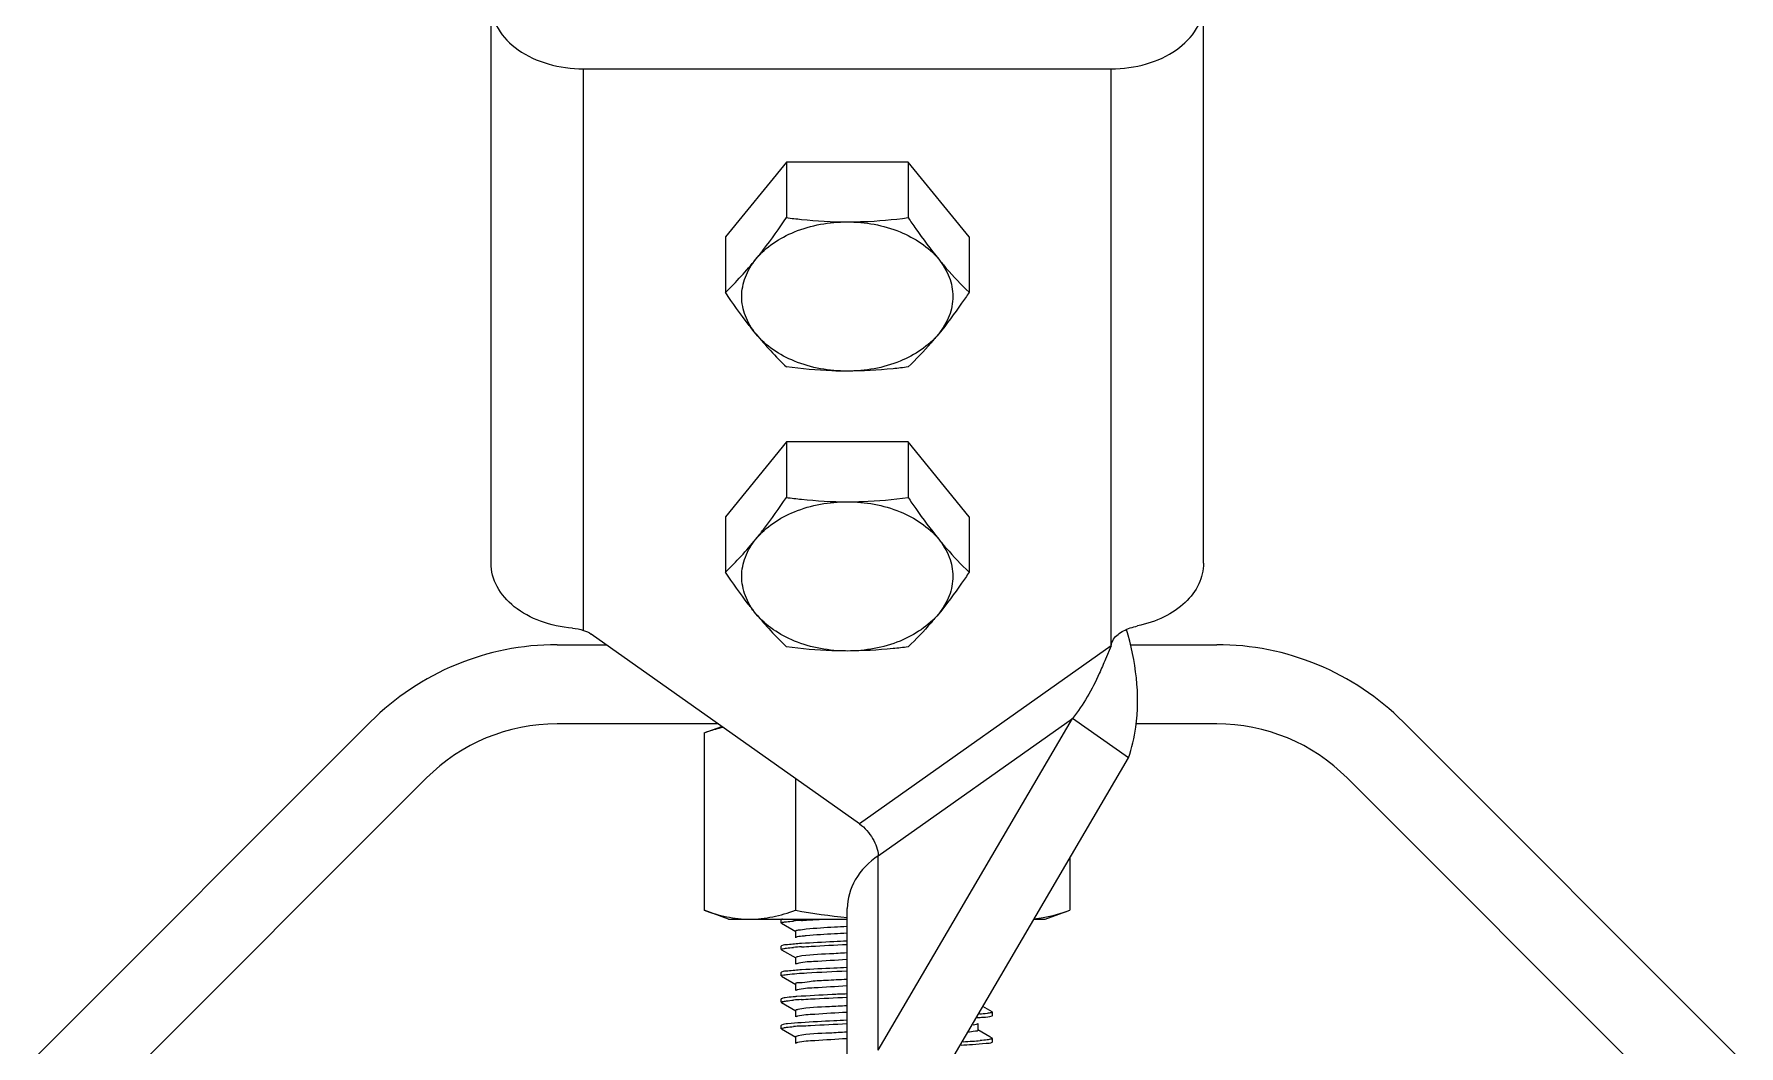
# Model space of a CAD drawing. Extents: x 1036631 to 1215829, y 649019 to 896649.
# Drawn here: x 1133696 to 1134777, y 788236 to 788878 of the extents above; entities that cross this region are included whole.
import ezdxf

# ---------------------------------------------------------------- set-up
doc = ezdxf.new("R2010")
doc.units = 0
doc.header["$LTSCALE"] = 1000
doc.header["$MEASUREMENT"] = 0

# ---------------------------------------------------------------- blocks, each defined once
blk = doc.blocks.new('gfhhrryyfd')
at = {"linetype": 'Continuous'}
for p, q in [((3687248.5, -1761088.6), (3687248.5, -1760679.1)), ((3687700.1, -1761088.6), (3687700.1, -1760679.1)), ((3687307, -1761131.1), (3687307, -1760775.2)), ((3687307, -1760775.2), (3687641.6, -1760775.2)), ((3687641.6, -1761141), (3687641.6, -1760775.2)), ((3687435.7, -1760834.3), (3687397.1, -1760881.6)), ((3687435.7, -1760834.3), (3687435.7, -1760869.5)), ((3687512.9, -1760834.3), (3687435.7, -1760834.3)), ((3687551.6, -1760881.6), (3687512.9, -1760834.3)), ((3687512.9, -1760834.3), (3687512.9, -1760869.5)), ((3687397.1, -1760881.6), (3687397.1, -1760916.8)), ((3687551.6, -1760881.6), (3687551.6, -1760916.8)), ((3687435.7, -1761011.7), (3687397.1, -1761059.1)), ((3687435.7, -1761011.7), (3687435.7, -1761046.9)), ((3687512.9, -1761011.7), (3687435.7, -1761011.7)), ((3687551.6, -1761059.1), (3687512.9, -1761011.7)), ((3687512.9, -1761011.7), (3687512.9, -1761046.9)), ((3687397.1, -1761059.1), (3687397.1, -1761094.2)), ((3687551.6, -1761059.1), (3687551.6, -1761094.2)), ((3687290.3, -1761140.2), (3687321.5, -1761140.2)), ((3687482.1, -1761253.8), (3687311.9, -1761133.5)), ((3687641.6, -1761141), (3687482.1, -1761253.8)), ((3687641.6, -1761141), (3687638, -1761149.3)), ((3687653.7, -1761140.2), (3687708.5, -1761140.2)), ((3686958.8, -1761402.5), (3687172, -1761189.2)), ((3687392.4, -1761190.4), (3687290.3, -1761190.4)), ((3687383.5, -1761196.1), (3687394.7, -1761192)), ((3687493.9, -1761397.2), (3687617.1, -1761186.9)), ((3687493.9, -1761274), (3687617.1, -1761186.9)), ((3687652.6, -1761212), (3687617.1, -1761186.9)), ((3687708.5, -1761190.4), (3687657.3, -1761190.4)), ((3687826.8, -1761189.2), (3688040, -1761402.5)), ((3687383.5, -1761196.1), (3687383.5, -1761308.5)), ((3687529.4, -1761422.3), (3687652.6, -1761212)), ((3687207.5, -1761224.7), (3686994.2, -1761438)), ((3687441.5, -1761225.1), (3687441.5, -1761308.5)), ((3688004.6, -1761438), (3687791.3, -1761224.7)), ((3687493.9, -1761397.2), (3687493.9, -1761274)), ((3687615.3, -1761275.6), (3687615.3, -1761308.5)), ((3687399, -1761314.2), (3687383.5, -1761308.5)), ((3687399, -1761314.2), (3687474.3, -1761314.2)), ((3687432.7, -1761314.4), (3687432.5, -1761314.6)), ((3687432.5, -1761316.7), (3687432.5, -1761314.6)), ((3687432.5, -1761316.7), (3687432.5, -1761314.6)), ((3687474.3, -1761744.5), (3687474.3, -1761307.4)), ((3687592.7, -1761314.2), (3687599.8, -1761314.2)), ((3687599.8, -1761314.2), (3687615.3, -1761308.5)), ((3687432.7, -1761316.8), (3687441.7, -1761322.1)), ((3687441.5, -1761321.9), (3687441.5, -1761326.1)), ((3687432.7, -1761331.1), (3687432.5, -1761331.3)), ((3687432.5, -1761333.4), (3687432.5, -1761331.3)), ((3687432.5, -1761333.4), (3687432.5, -1761331.3)), ((3687432.7, -1761333.6), (3687441.7, -1761338.8)), ((3687441.5, -1761338.6), (3687441.5, -1761342.8)), ((3687432.7, -1761347.8), (3687432.5, -1761348)), ((3687432.5, -1761350.1), (3687432.5, -1761348)), ((3687432.5, -1761350.1), (3687432.5, -1761348)), ((3687432.7, -1761350.3), (3687441.7, -1761355.5)), ((3687441.5, -1761355.3), (3687441.5, -1761359.5)), ((3687432.7, -1761364.6), (3687432.5, -1761364.7)), ((3687432.5, -1761366.8), (3687432.5, -1761364.7)), ((3687432.5, -1761366.8), (3687432.5, -1761364.7)), ((3687432.7, -1761367), (3687441.7, -1761372.3)), ((3687441.5, -1761372.1), (3687441.5, -1761376.2)), ((3687566.2, -1761372.9), (3687560.3, -1761369.5)), ((3687566.2, -1761375.4), (3687566.3, -1761375.2)), ((3687566.3, -1761375.2), (3687566.3, -1761373.1)), ((3687566.3, -1761375.2), (3687566.3, -1761373.1)), ((3687432.7, -1761381.3), (3687432.5, -1761381.5)), ((3687432.5, -1761383.6), (3687432.5, -1761381.5)), ((3687432.5, -1761383.6), (3687432.5, -1761381.5)), ((3687432.7, -1761383.7), (3687441.7, -1761389)), ((3687441.5, -1761388.8), (3687441.5, -1761393)), ((3687564.6, -1761388.8), (3687557.1, -1761384.4)), ((3687557.3, -1761384.6), (3687557.3, -1761380.4)), ((3687566.2, -1761389.6), (3687564.6, -1761388.8)), ((3687566.3, -1761391.9), (3687566.3, -1761389.8)), ((3687566.3, -1761391.9), (3687566.3, -1761389.8)), ((3687566.2, -1761392.1), (3687566.3, -1761391.9))]:
    blk.add_line(p, q, dxfattribs=at)
for centre, radius, start, end in [((3687229.6, -1760743.4), 241.1, 313.9914, 320.7735), ((3687603.2, -1760790.7), 241.1, 219.2265, 226.0086), ((3687229.6, -1760920.8), 241.1, 313.9914, 320.7735), ((3687603.2, -1760968.1), 241.1, 219.2265, 226.0086), ((3687290.3, -1761307.5), 167.3, 90, 135), ((3687708.5, -1761307.5), 167.3, 45, 90), ((3687290.3, -1761307.5), 117.1, 90, 135), ((3687708.5, -1761307.5), 117.1, 45, 90), ((3687464.5, -1761603.7), 289.4, 93.8134, 94.8058), ((3687464.7, -1761623.3), 292.2, 93.7866, 94.8061), ((3687464.3, -1761651.1), 286.6, 93.8422, 94.8039), ((3687464.3, -1761668.8), 287.5, 93.8324, 94.805), ((3687513.2, -1760792.5), 602.4, 273.1645, 273.8477), ((3687515.4, -1760823.8), 569, 273.2643, 273.8614), ((3687534.5, -1761104.5), 287.7, 273.8325, 274.8033)]:
    blk.add_arc(centre, radius, start, end, dxfattribs=at)
for points, knots in [([(3687248.5, -1760733.8), (3687248.5, -1760739.3), (3687252.1, -1760751.1), (3687265.7, -1760764.6), (3687284.9, -1760773.2), (3687299.5, -1760775.2), (3687307, -1760775.2)], [0, 0, 0, 0, 0.209473, 0.444657, 0.712023, 1, 1, 1, 1]), ([(3687641.6, -1760775.2), (3687649.1, -1760775.2), (3687663.8, -1760773.2), (3687682.9, -1760764.6), (3687696.6, -1760751.1), (3687700.1, -1760739.3), (3687700.1, -1760733.8)], [0, 0, 0, 0, 0.287977, 0.555343, 0.790527, 1, 1, 1, 1]), ([(3687416.4, -1760895.8), (3687418, -1760893.8), (3687424.8, -1760885.3), (3687431.1, -1760876.4), (3687435.7, -1760869.5)], [0, 0, 0, 0, 0.239452, 1, 1, 1, 1]), ([(3687435.7, -1760869.5), (3687438.9, -1760869.9), (3687451.7, -1760871.4), (3687464.6, -1760872.2), (3687474.3, -1760872.2)], [0, 0, 0, 0, 0.249182, 1, 1, 1, 1]), ([(3687474.3, -1760872.2), (3687477.5, -1760872.2), (3687490.5, -1760871.9), (3687503.3, -1760870.8), (3687512.9, -1760869.5)], [0, 0, 0, 0, 0.250767, 1, 1, 1, 1]), ([(3687512.9, -1760869.5), (3687514.5, -1760871.9), (3687520.7, -1760880.8), (3687527.2, -1760889.6), (3687532.3, -1760895.8)], [0, 0, 0, 0, 0.259411, 1, 1, 1, 1]), ([(3687416.4, -1760895.8), (3687422.7, -1760888.1), (3687441.4, -1760875.9), (3687463, -1760872.2), (3687474.3, -1760872.2)], [0, 0, 0, 0, 0.468341, 1, 1, 1, 1]), ([(3687474.3, -1760872.2), (3687485.7, -1760872.2), (3687507.2, -1760875.9), (3687525.9, -1760888.1), (3687532.3, -1760895.8)], [0, 0, 0, 0, 0.531659, 1, 1, 1, 1]), ([(3687416.4, -1760943.1), (3687413.6, -1760939.7), (3687409.1, -1760932.3), (3687406.6, -1760919.5), (3687409.1, -1760906.7), (3687413.6, -1760899.3), (3687416.4, -1760895.8)], [0, 0, 0, 0, 0.257487, 0.5, 0.742513, 1, 1, 1, 1]), ([(3687532.3, -1760895.8), (3687533.8, -1760897.8), (3687540, -1760905.1), (3687546.5, -1760912), (3687551.6, -1760916.8)], [0, 0, 0, 0, 0.264209, 1, 1, 1, 1]), ([(3687532.3, -1760895.8), (3687535, -1760899.3), (3687539.6, -1760906.7), (3687542, -1760919.5), (3687539.6, -1760932.3), (3687535, -1760939.7), (3687532.3, -1760943.1)], [0, 0, 0, 0, 0.257487, 0.5, 0.742513, 1, 1, 1, 1]), ([(3687416.4, -1760943.1), (3687414.7, -1760941.1), (3687408, -1760932.6), (3687401.7, -1760923.7), (3687397.1, -1760916.8)], [0, 0, 0, 0, 0.239452, 1, 1, 1, 1]), ([(3687551.6, -1760916.8), (3687550, -1760919.2), (3687543.8, -1760928.1), (3687537.4, -1760936.9), (3687532.3, -1760943.1)], [0, 0, 0, 0, 0.259411, 1, 1, 1, 1]), ([(3687474.3, -1760966.8), (3687463, -1760966.8), (3687441.4, -1760963.1), (3687422.7, -1760950.9), (3687416.4, -1760943.1)], [0, 0, 0, 0, 0.531659, 1, 1, 1, 1]), ([(3687532.3, -1760943.1), (3687525.9, -1760950.9), (3687507.2, -1760963.1), (3687485.7, -1760966.8), (3687474.3, -1760966.8)], [0, 0, 0, 0, 0.468341, 1, 1, 1, 1]), ([(3687532.3, -1760943.1), (3687530.7, -1760945.1), (3687524.5, -1760952.4), (3687518, -1760959.3), (3687512.9, -1760964.1)], [0, 0, 0, 0, 0.264209, 1, 1, 1, 1]), ([(3687474.3, -1760966.8), (3687471.1, -1760966.8), (3687458.2, -1760966.6), (3687445.3, -1760965.4), (3687435.7, -1760964.1)], [0, 0, 0, 0, 0.250767, 1, 1, 1, 1]), ([(3687512.9, -1760964.1), (3687509.7, -1760964.6), (3687496.9, -1760966.1), (3687484, -1760966.8), (3687474.3, -1760966.8)], [0, 0, 0, 0, 0.249182, 1, 1, 1, 1]), ([(3687416.4, -1761073.3), (3687418, -1761071.2), (3687424.8, -1761062.7), (3687431.1, -1761053.8), (3687435.7, -1761046.9)], [0, 0, 0, 0, 0.239452, 1, 1, 1, 1]), ([(3687416.4, -1761073.3), (3687422.7, -1761065.5), (3687441.4, -1761053.3), (3687463, -1761049.6), (3687474.3, -1761049.6)], [0, 0, 0, 0, 0.468341, 1, 1, 1, 1]), ([(3687435.7, -1761046.9), (3687438.9, -1761047.3), (3687451.7, -1761048.8), (3687464.6, -1761049.6), (3687474.3, -1761049.6)], [0, 0, 0, 0, 0.249182, 1, 1, 1, 1]), ([(3687474.3, -1761049.6), (3687477.5, -1761049.6), (3687490.5, -1761049.4), (3687503.3, -1761048.2), (3687512.9, -1761046.9)], [0, 0, 0, 0, 0.250767, 1, 1, 1, 1]), ([(3687474.3, -1761049.6), (3687485.7, -1761049.6), (3687507.2, -1761053.3), (3687525.9, -1761065.5), (3687532.3, -1761073.3)], [0, 0, 0, 0, 0.531659, 1, 1, 1, 1]), ([(3687512.9, -1761046.9), (3687514.5, -1761049.3), (3687520.7, -1761058.3), (3687527.2, -1761067), (3687532.3, -1761073.3)], [0, 0, 0, 0, 0.259411, 1, 1, 1, 1]), ([(3687416.4, -1761120.6), (3687413.6, -1761117.2), (3687409.1, -1761109.7), (3687406.6, -1761096.9), (3687409.1, -1761084.1), (3687413.6, -1761076.7), (3687416.4, -1761073.3)], [0, 0, 0, 0, 0.257487, 0.5, 0.742513, 1, 1, 1, 1]), ([(3687532.3, -1761073.3), (3687533.8, -1761075.2), (3687540, -1761082.5), (3687546.5, -1761089.4), (3687551.6, -1761094.2)], [0, 0, 0, 0, 0.264209, 1, 1, 1, 1]), ([(3687532.3, -1761073.3), (3687535, -1761076.7), (3687539.6, -1761084.1), (3687542, -1761096.9), (3687539.6, -1761109.7), (3687535, -1761117.2), (3687532.3, -1761120.6)], [0, 0, 0, 0, 0.257487, 0.5, 0.742513, 1, 1, 1, 1]), ([(3687300.1, -1761129.7), (3687293.2, -1761129.2), (3687280.1, -1761126.4), (3687263.2, -1761117.4), (3687251.5, -1761104.5), (3687248.5, -1761093.7), (3687248.5, -1761088.6)], [0, 0, 0, 0, 0.28821, 0.553531, 0.788229, 1, 1, 1, 1]), ([(3687416.4, -1761120.6), (3687414.7, -1761118.5), (3687408, -1761110), (3687401.7, -1761101.1), (3687397.1, -1761094.2)], [0, 0, 0, 0, 0.239452, 1, 1, 1, 1]), ([(3687551.6, -1761094.2), (3687550, -1761096.6), (3687543.8, -1761105.6), (3687537.4, -1761114.3), (3687532.3, -1761120.6)], [0, 0, 0, 0, 0.259411, 1, 1, 1, 1]), ([(3687700.1, -1761088.6), (3687700.1, -1761093.1), (3687697.9, -1761102.5), (3687688.7, -1761114.4), (3687675, -1761123.5), (3687664.1, -1761127.1), (3687658.3, -1761128.3)], [0, 0, 0, 0, 0.215862, 0.450689, 0.713102, 1, 1, 1, 1]), ([(3687474.3, -1761144.2), (3687463, -1761144.2), (3687441.4, -1761140.5), (3687422.7, -1761128.3), (3687416.4, -1761120.6)], [0, 0, 0, 0, 0.531659, 1, 1, 1, 1]), ([(3687532.3, -1761120.6), (3687525.9, -1761128.3), (3687507.2, -1761140.5), (3687485.7, -1761144.2), (3687474.3, -1761144.2)], [0, 0, 0, 0, 0.468341, 1, 1, 1, 1]), ([(3687532.3, -1761120.6), (3687530.7, -1761122.5), (3687524.5, -1761129.8), (3687518, -1761136.7), (3687512.9, -1761141.6)], [0, 0, 0, 0, 0.264209, 1, 1, 1, 1]), ([(3687641.6, -1761141), (3687641.7, -1761139.5), (3687643.4, -1761135.3), (3687649.6, -1761130.8), (3687655.2, -1761129), (3687658.3, -1761128.3)], [0, 0, 0, 0, 0.208141, 0.577605, 1, 1, 1, 1]), ([(3687652.6, -1761212), (3687654.8, -1761205.7), (3687661, -1761178.8), (3687657.3, -1761150.4), (3687651.3, -1761130.5)], [0, 0, 0, 0, 0.242556, 1, 1, 1, 1]), ([(3687474.3, -1761144.2), (3687471.1, -1761144.2), (3687458.2, -1761144), (3687445.3, -1761142.8), (3687435.7, -1761141.6)], [0, 0, 0, 0, 0.250767, 1, 1, 1, 1]), ([(3687512.9, -1761141.6), (3687509.7, -1761142), (3687496.9, -1761143.5), (3687484, -1761144.2), (3687474.3, -1761144.2)], [0, 0, 0, 0, 0.249182, 1, 1, 1, 1]), ([(3687638, -1761149.3), (3687636.7, -1761152.4), (3687631.1, -1761165.6), (3687624.1, -1761178.4), (3687617.1, -1761186.9)], [0, 0, 0, 0, 0.231709, 1, 1, 1, 1]), ([(3687383.5, -1761196.1), (3687384.5, -1761195.7), (3687388.4, -1761194.3), (3687392.4, -1761193.2), (3687395.4, -1761192.5)], [0, 0, 0, 0, 0.252515, 1, 1, 1, 1]), ([(3687482.1, -1761253.8), (3687485.5, -1761256.2), (3687490.7, -1761262.4), (3687493.9, -1761270.2), (3687493.9, -1761274)], [0, 0, 0, 0, 0.525314, 1, 1, 1, 1]), ([(3687493.9, -1761274), (3687488.1, -1761278), (3687478.4, -1761287.7), (3687474.3, -1761301.2), (3687474.3, -1761307.4)], [0, 0, 0, 0, 0.528923, 1, 1, 1, 1]), ([(3687383.5, -1761308.5), (3687388.2, -1761310.2), (3687397.7, -1761313.1), (3687407.6, -1761314.2), (3687412.5, -1761314.2)], [0, 0, 0, 0, 0.506411, 1, 1, 1, 1]), ([(3687412.5, -1761314.2), (3687417.4, -1761314.2), (3687427.3, -1761313.1), (3687436.8, -1761310.2), (3687441.5, -1761308.5)], [0, 0, 0, 0, 0.493589, 1, 1, 1, 1]), ([(3687433.2, -1761314.2), (3687433.1, -1761314.2), (3687432.9, -1761314.3), (3687432.7, -1761314.3), (3687432.7, -1761314.4)], [0, 0, 0, 0, 0.575094, 1, 1, 1, 1]), ([(3687445.2, -1761315), (3687446.3, -1761314.9), (3687451, -1761314.6), (3687455.6, -1761314.4), (3687459.3, -1761314.2)], [0, 0, 0, 0, 0.220803, 1, 1, 1, 1]), ([(3687592.9, -1761313.9), (3687594.8, -1761313.7), (3687602.4, -1761312.7), (3687609.8, -1761310.5), (3687615.3, -1761308.5)], [0, 0, 0, 0, 0.246296, 1, 1, 1, 1]), ([(3687432.5, -1761316.7), (3687432.5, -1761316.3), (3687434.1, -1761316.1), (3687434.9, -1761315.9), (3687435.7, -1761315.8)], [0, 0, 0, 0, 0.271556, 1, 1, 1, 1]), ([(3687448.3, -1761320.6), (3687446.6, -1761320.7), (3687445, -1761321.3), (3687441.5, -1761321.3), (3687441.5, -1761321.9)], [0, 0, 0, 0, 0.734942, 1, 1, 1, 1]), ([(3687448.3, -1761324.8), (3687447.5, -1761324.8), (3687445.3, -1761325.2), (3687442.9, -1761325.2), (3687441.7, -1761325.8)], [0, 0, 0, 0, 0.376921, 1, 1, 1, 1]), ([(3687474.1, -1761318.9), (3687471.4, -1761319), (3687462.9, -1761319.5), (3687454.3, -1761320), (3687448.3, -1761320.6)], [0, 0, 0, 0, 0.30396, 1, 1, 1, 1]), ([(3687474.1, -1761323.1), (3687471.4, -1761323.2), (3687462.9, -1761323.7), (3687454.3, -1761324.2), (3687448.3, -1761324.8)], [0, 0, 0, 0, 0.30396, 1, 1, 1, 1]), ([(3687432.5, -1761333.4), (3687432.5, -1761333.1), (3687434.1, -1761332.9), (3687434.9, -1761332.7), (3687435.7, -1761332.5)], [0, 0, 0, 0, 0.271401, 1, 1, 1, 1]), ([(3687445.2, -1761329.6), (3687442.3, -1761329.8), (3687438.2, -1761330.4), (3687433.8, -1761330.5), (3687432.7, -1761331.1)], [0, 0, 0, 0, 0.690495, 1, 1, 1, 1]), ([(3687474, -1761335.6), (3687470.4, -1761335.8), (3687460, -1761336.5), (3687449.6, -1761336.6), (3687443, -1761338)], [0, 0, 0, 0, 0.350691, 1, 1, 1, 1]), ([(3687474.1, -1761328.1), (3687471.3, -1761328.3), (3687461.7, -1761328.7), (3687452.1, -1761329.2), (3687445.2, -1761329.6)], [0, 0, 0, 0, 0.288536, 1, 1, 1, 1]), ([(3687445.4, -1761331.7), (3687447.4, -1761331.6), (3687456.9, -1761331), (3687466.5, -1761330.6), (3687474.1, -1761330.2)], [0, 0, 0, 0, 0.207236, 1, 1, 1, 1]), ([(3687445.4, -1761346.3), (3687442.5, -1761346.5), (3687438.3, -1761347.1), (3687433.8, -1761347.2), (3687432.7, -1761347.8)], [0, 0, 0, 0, 0.690745, 1, 1, 1, 1]), ([(3687443, -1761338), (3687442.6, -1761338.1), (3687442.2, -1761338.2), (3687441.5, -1761338.5), (3687441.5, -1761338.6)], [0, 0, 0, 0, 0.704936, 1, 1, 1, 1]), ([(3687442.3, -1761342.4), (3687442.2, -1761342.4), (3687442, -1761342.5), (3687441.8, -1761342.5), (3687441.7, -1761342.6)], [0, 0, 0, 0, 0.573187, 1, 1, 1, 1]), ([(3687474, -1761339.8), (3687467, -1761340.2), (3687456.5, -1761341), (3687445.7, -1761341.4), (3687442.3, -1761342.4)], [0, 0, 0, 0, 0.662973, 1, 1, 1, 1]), ([(3687442.4, -1761348.6), (3687444.5, -1761348.5), (3687455, -1761347.8), (3687465.6, -1761347.3), (3687474.1, -1761347)], [0, 0, 0, 0, 0.196383, 1, 1, 1, 1]), ([(3687474.1, -1761344.9), (3687471.3, -1761345), (3687461.8, -1761345.4), (3687452.2, -1761345.9), (3687445.4, -1761346.3)], [0, 0, 0, 0, 0.288055, 1, 1, 1, 1]), ([(3687432.5, -1761350.1), (3687432.5, -1761349.9), (3687433.7, -1761349.6), (3687434.4, -1761349.5), (3687435, -1761349.4)], [0, 0, 0, 0, 0.275887, 1, 1, 1, 1]), ([(3687435, -1761349.4), (3687435.5, -1761349.3), (3687437.9, -1761349), (3687440.4, -1761348.8), (3687442.4, -1761348.6)], [0, 0, 0, 0, 0.19121, 1, 1, 1, 1]), ([(3687474, -1761352.4), (3687469.5, -1761352.6), (3687461.9, -1761353.1), (3687451, -1761353.5), (3687446.1, -1761354.7), (3687441.5, -1761354.5), (3687441.5, -1761355.3)], [0, 0, 0, 0, 0.409, 0.726331, 0.927829, 1, 1, 1, 1]), ([(3687474, -1761356.5), (3687467.1, -1761356.9), (3687456.6, -1761357.7), (3687446, -1761358.1), (3687442.5, -1761359)], [0, 0, 0, 0, 0.656169, 1, 1, 1, 1]), ([(3687432.5, -1761366.8), (3687432.5, -1761366.5), (3687434.1, -1761366.3), (3687434.9, -1761366.1), (3687435.7, -1761366)], [0, 0, 0, 0, 0.271616, 1, 1, 1, 1]), ([(3687435, -1761364), (3687434.5, -1761364.1), (3687433.7, -1761364.2), (3687432.9, -1761364.4), (3687432.7, -1761364.6)], [0, 0, 0, 0, 0.640091, 1, 1, 1, 1]), ([(3687442.4, -1761363.3), (3687441.6, -1761363.3), (3687439.2, -1761363.5), (3687436.7, -1761363.8), (3687435, -1761364)], [0, 0, 0, 0, 0.30771, 1, 1, 1, 1]), ([(3687442.5, -1761359), (3687442.3, -1761359.1), (3687442.1, -1761359.1), (3687441.8, -1761359.2), (3687441.7, -1761359.3)], [0, 0, 0, 0, 0.585747, 1, 1, 1, 1]), ([(3687474.1, -1761361.6), (3687470.9, -1761361.7), (3687460.4, -1761362.2), (3687449.8, -1761362.7), (3687442.4, -1761363.3)], [0, 0, 0, 0, 0.297382, 1, 1, 1, 1]), ([(3687445.1, -1761365.2), (3687447.1, -1761365), (3687456.7, -1761364.4), (3687466.4, -1761364), (3687474.1, -1761363.7)], [0, 0, 0, 0, 0.206065, 1, 1, 1, 1]), ([(3687443, -1761371.5), (3687442.7, -1761371.5), (3687442.2, -1761371.6), (3687441.5, -1761371.9), (3687441.5, -1761372.1)], [0, 0, 0, 0, 0.706178, 1, 1, 1, 1]), ([(3687442.7, -1761375.7), (3687442.5, -1761375.8), (3687442.2, -1761375.8), (3687441.9, -1761376), (3687441.7, -1761376)], [0, 0, 0, 0, 0.596703, 1, 1, 1, 1]), ([(3687473.9, -1761373.3), (3687467.2, -1761373.6), (3687456.8, -1761374.4), (3687446.3, -1761374.9), (3687442.7, -1761375.7)], [0, 0, 0, 0, 0.649558, 1, 1, 1, 1]), ([(3687473.9, -1761369.1), (3687470.3, -1761369.3), (3687460, -1761369.9), (3687449.6, -1761370.1), (3687443, -1761371.5)], [0, 0, 0, 0, 0.349431, 1, 1, 1, 1]), ([(3687474.1, -1761378.3), (3687471.3, -1761378.4), (3687461.6, -1761378.9), (3687451.9, -1761379.3), (3687445.1, -1761379.8)], [0, 0, 0, 0, 0.289063, 1, 1, 1, 1]), ([(3687556.6, -1761376.6), (3687557.9, -1761376.6), (3687561, -1761376.1), (3687564.4, -1761376.4), (3687566.1, -1761375.4)], [0, 0, 0, 0, 0.387145, 1, 1, 1, 1]), ([(3687566.3, -1761373.1), (3687566.3, -1761373.4), (3687564.7, -1761373.6), (3687563.9, -1761373.8), (3687563.1, -1761373.9)], [0, 0, 0, 0, 0.271584, 1, 1, 1, 1]), ([(3687432.5, -1761383.6), (3687432.5, -1761383.3), (3687434.1, -1761383.1), (3687434.9, -1761382.8), (3687435.7, -1761382.7)], [0, 0, 0, 0, 0.271628, 1, 1, 1, 1]), ([(3687445.1, -1761379.8), (3687442.2, -1761380), (3687438.2, -1761380.6), (3687433.8, -1761380.6), (3687432.7, -1761381.3)], [0, 0, 0, 0, 0.690212, 1, 1, 1, 1]), ([(3687443.1, -1761388.2), (3687442.7, -1761388.2), (3687442.2, -1761388.4), (3687441.5, -1761388.6), (3687441.5, -1761388.8)], [0, 0, 0, 0, 0.707247, 1, 1, 1, 1]), ([(3687473.9, -1761390), (3687467.2, -1761390.3), (3687456.8, -1761391.1), (3687446.3, -1761391.6), (3687442.7, -1761392.4)], [0, 0, 0, 0, 0.649158, 1, 1, 1, 1]), ([(3687473.9, -1761385.8), (3687470.3, -1761386), (3687460.1, -1761386.7), (3687449.7, -1761386.8), (3687443.1, -1761388.2)], [0, 0, 0, 0, 0.348434, 1, 1, 1, 1]), ([(3687445.1, -1761381.9), (3687447.1, -1761381.8), (3687456.8, -1761381.2), (3687466.4, -1761380.7), (3687474.1, -1761380.4)], [0, 0, 0, 0, 0.206277, 1, 1, 1, 1]), ([(3687557.3, -1761384.6), (3687557.3, -1761385.2), (3687553.9, -1761385.2), (3687552.4, -1761385.7), (3687550.7, -1761385.9)], [0, 0, 0, 0, 0.265324, 1, 1, 1, 1]), ([(3687557.1, -1761380.6), (3687556.8, -1761380.8), (3687555.8, -1761381), (3687554.8, -1761381.2), (3687554.2, -1761381.3)], [0, 0, 0, 0, 0.35782, 1, 1, 1, 1]), ([(3687566.3, -1761389.8), (3687566.3, -1761390.1), (3687564.7, -1761390.3), (3687563.9, -1761390.6), (3687563.1, -1761390.7)], [0, 0, 0, 0, 0.271518, 1, 1, 1, 1]), ([(3687442.7, -1761392.4), (3687442.5, -1761392.5), (3687442.2, -1761392.6), (3687441.9, -1761392.7), (3687441.7, -1761392.8)], [0, 0, 0, 0, 0.597162, 1, 1, 1, 1]), ([(3687553.7, -1761393.6), (3687556.6, -1761393.4), (3687560.6, -1761392.8), (3687565, -1761392.8), (3687566.1, -1761392.1)], [0, 0, 0, 0, 0.690319, 1, 1, 1, 1])]:
    blk.add_open_spline(points, degree=3, knots=knots, dxfattribs=at)
for points in [[(3687300.1, -1761129.7), (3687302.5, -1761129.9), (3687304.8, -1761130.4), (3687307, -1761131.1)], [(3687307, -1761131.1), (3687308.8, -1761131.6), (3687310.5, -1761132.4), (3687311.9, -1761133.5)], [(3687441.5, -1761308.5), (3687452.3, -1761310.5), (3687463.3, -1761312.1), (3687474.3, -1761313.1)], [(3687435.7, -1761315.8), (3687437.2, -1761315.6), (3687438.7, -1761315.5), (3687440.2, -1761315.4)], [(3687435.7, -1761332.5), (3687437.2, -1761332.4), (3687438.7, -1761332.2), (3687440.2, -1761332.1)], [(3687435.7, -1761366), (3687437.2, -1761365.8), (3687438.7, -1761365.7), (3687440.3, -1761365.5)], [(3687563.1, -1761373.9), (3687561.4, -1761374.2), (3687559.7, -1761374.3), (3687558.1, -1761374.4)], [(3687435.7, -1761382.7), (3687437.2, -1761382.5), (3687438.7, -1761382.4), (3687440.3, -1761382.3)], [(3687563.1, -1761390.7), (3687561.6, -1761390.9), (3687560.1, -1761391), (3687558.5, -1761391.1)]]:
    blk.add_open_spline(points, degree=3, dxfattribs=at)

msp = doc.modelspace()

# ---------------------------------------------------------------- block references
at = {"lineweight": -3, "xscale": 0.9999959487468004, "yscale": 0.999995949678123, "zscale": 0.9999959495959999}
msp.add_blockref('gfhhrryyfd', (-2553248, 2549623.7), dxfattribs=at)

doc.saveas('drawing.dxf')
